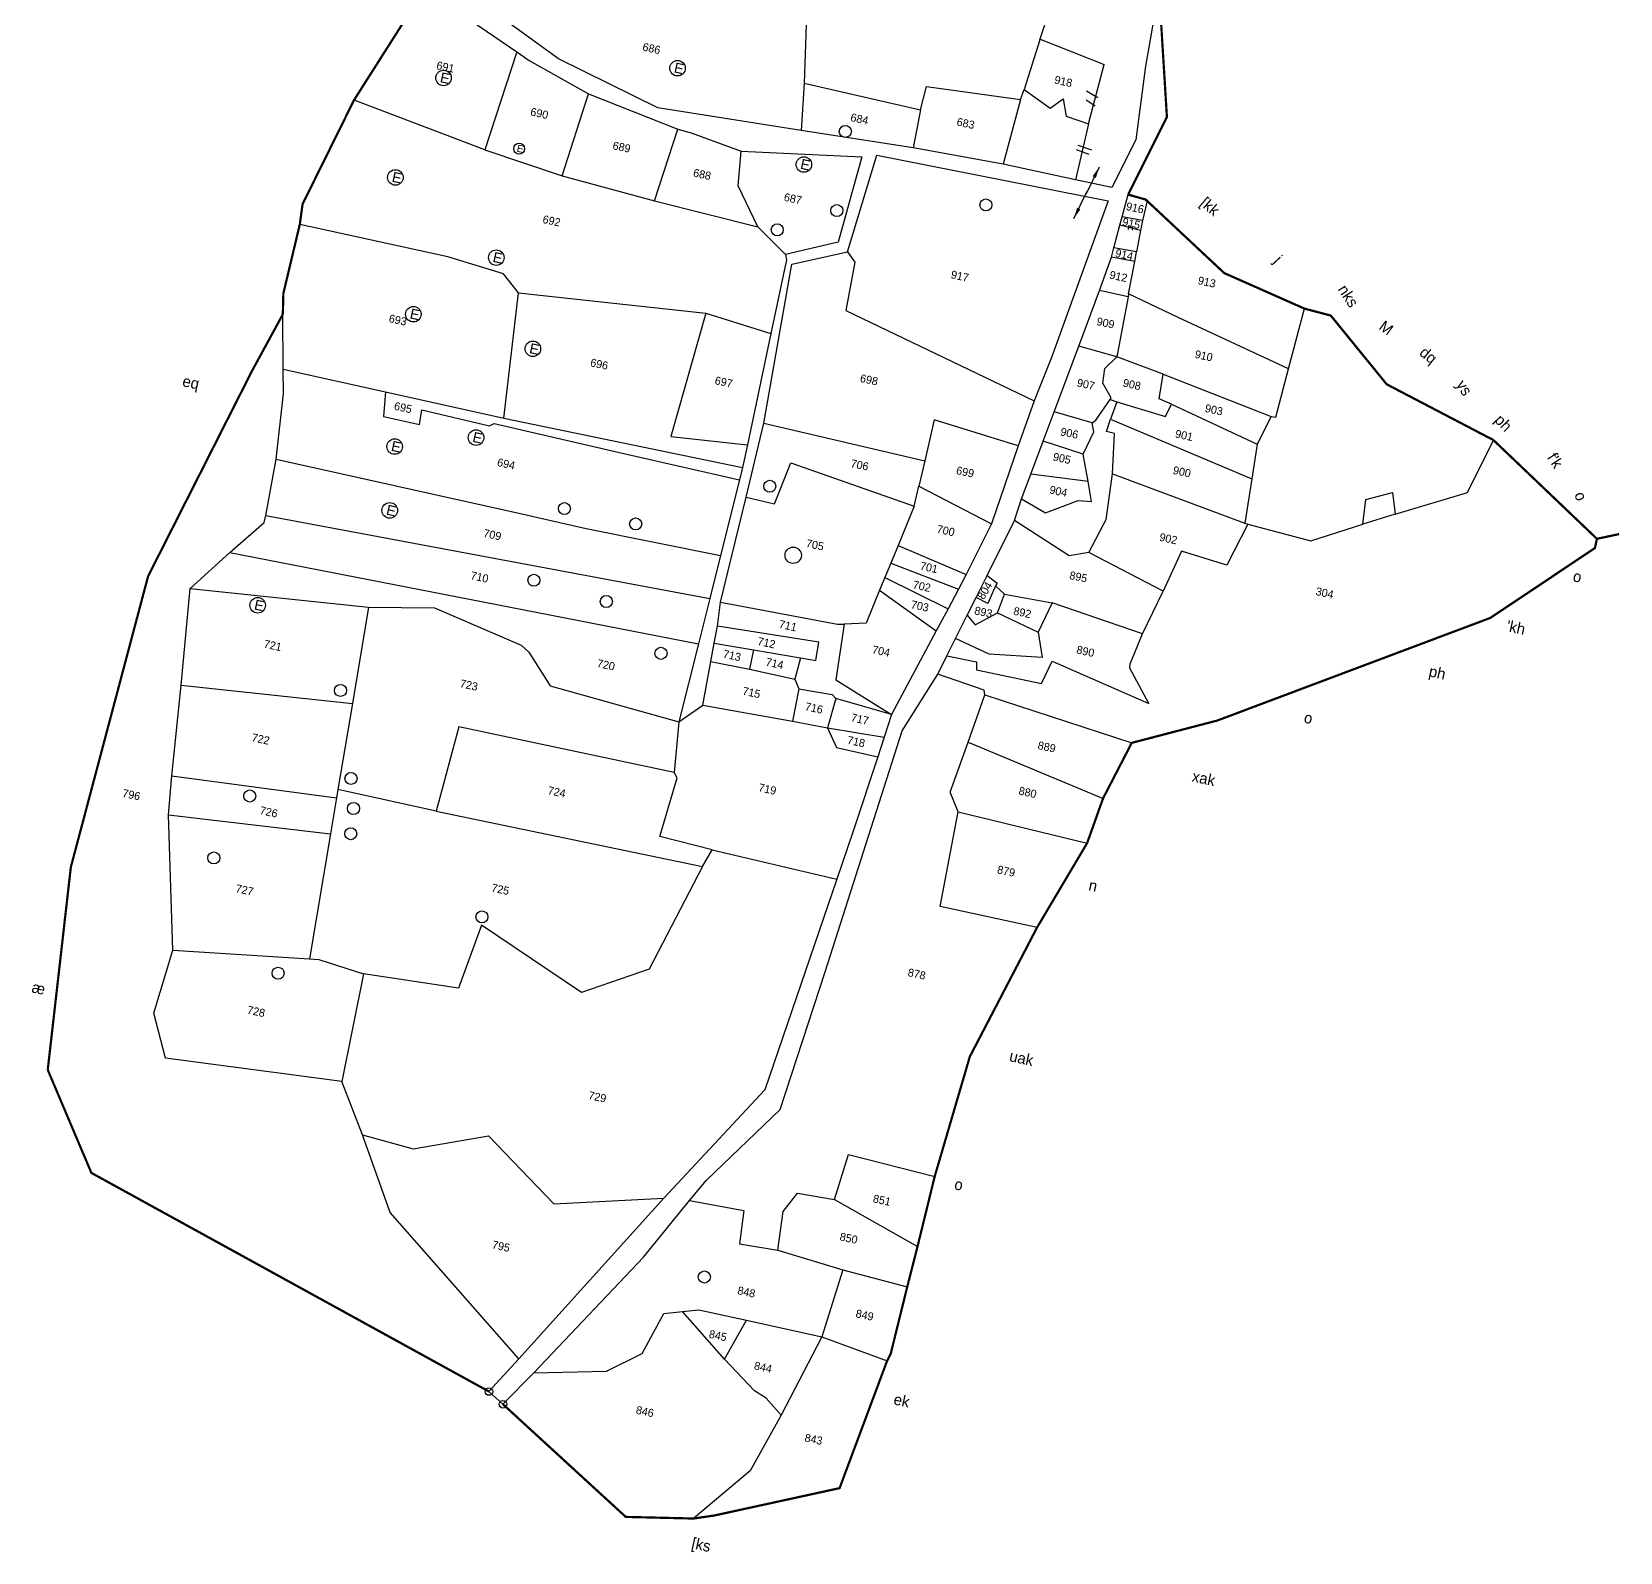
# Model space of a CAD drawing. Header units: metres. Extents: x 279520 to 281824, y 2032582 to 2036146.
# Drawn here: x 280721 to 281429, y 2032638 to 2033316 of the extents above; entities that cross this region are included whole.
import ezdxf
from ezdxf.enums import TextEntityAlignment as Align

# ---------------------------------------------------------------- set-up
doc = ezdxf.new("R2010")
doc.units = ezdxf.units.M
doc.header["$MEASUREMENT"] = 0
doc.linetypes.add('DIVIDE', pattern=[1.25, 0.5, -0.25, 0, -0.25, 0, -0.25])
for name, color, linetype in [('OFF', 1, 'Continuous'), ('OTHERS', 1, 'Continuous'), ('POLY_PARCEL', 6, 'Continuous'), ('POLY_ROAD', 30, 'Continuous'), ('SYM_ARROW', 1, 'Continuous'), ('SYM_STONE', 1, 'Continuous'), ('SYM_WELL', 1, 'Continuous'), ('TEXT_MAPOUT', 7, 'Continuous'), ('TEXT_PARCEL', 7, 'Continuous'), ('V_BOUND_LINE', 7, 'Continuous'), ('V_DIVIDE_LINE', 7, 'DIVIDE')]:
    doc.layers.add(name, color=color, linetype=linetype)
doc.styles.get("Standard").update_dxf_attribs({"font": 'arial.ttf'})
doc.styles.add('TEXT_MAP', font='')
doc.styles.get('TEXT_MAP').set_extended_font_data('Kruti Dev 050')
doc.dimstyles.get("Standard").update_dxf_attribs({"dimtxt": 0.18, "dimasz": 0.18, "dimexe": 0.18, "dimexo": 0.0625, "dimgap": 0.09, "dimtad": 0, "dimtih": 1, "dimtoh": 1, "dimdec": 4, "dimzin": 0, "dimdsep": 46, "dimtxsty": 'Standard', "dimcen": 0.09, "dimadec": 0, "dimazin": 0, "dimtfac": 1, "dimtdec": 4, "dimtofl": 0, "dimtmove": 0, "dimatfit": 3, "dimfxl": 0, "dimtolj": 1, "dimtzin": 0, "dimarcsym": 0})

# ---------------------------------------------------------------- blocks, each defined once
blk = doc.blocks.new('PUMPWELL')
blk.add_circle((0, 0), 1.23)
blk.add_text('E', height=1.6).set_placement((-0.51, -0.77))
blk = doc.blocks.new('PAKKAWELL')
blk.add_circle((0, 0), 1.81)
blk = doc.blocks.new('STONE')
blk.add_circle((0, 0), 0.851)
blk = doc.blocks.new('TEXTDOUBLEARROW')
for points in [[(-6.63, 0.01), (0.2, 0.01)], [(6.25, 0.01), (-0.58, 0.01)]]:
    blk.add_leader(points, dimstyle='Standard', override={"dimtxt": 2.5, "dimasz": 2.5, "dimexe": 1.25, "dimexo": 0.625, "dimgap": 0.625, "dimtad": 1, "dimtih": 0, "dimtoh": 0, "dimzin": 8, "dimcen": 2.5, "dimtofl": 1})
blk = doc.blocks.new('FGHGXN')
at = {"layer": 'OFF'}
for points in [[(281170.89, 2034397.35), (281166.88, 2034407.23), (281166.88, 2034407.23)], [(281170.89, 2034397.35), (281174.92, 2034388.18)], [(281189.27, 2034387.88), (281185.82, 2034386.47)], [(281219.21, 2034158.08), (281222.49, 2034157.76)]]:
    blk.add_lwpolyline(points, dxfattribs=at)
at = {"layer": 'OTHERS'}
for points in [[(281167.17, 2034401.71), (281169.44, 2034402)], [(281168.05, 2034400.46), (281169.94, 2034400.58)], [(281171.64, 2034393.26), (281173.99, 2034394.03)], [(281171.86, 2034392.46), (281174.08, 2034393.17)], [(281187.06, 2034387.4), (281187.42, 2034386.7)], [(281187.74, 2034387.68), (281188.06, 2034387.06)]]:
    blk.add_lwpolyline(points, dxfattribs=at)
at = {"layer": 'POLY_PARCEL'}
for points in [[(281155.37, 2034404), (281150.3, 2034419.11)], [(281155.32, 2034404.15), (281166.88, 2034407.23)], [(281155.37, 2034404), (281158.35, 2034395.44)], [(281158.35, 2034395.44), (281163.92, 2034395.52), (281164.74, 2034398.19), (281166.98, 2034396.07), (281170.89, 2034397.35)], [(281146.02, 2034381.8), (281144.4, 2034385.66), (281158.91, 2034393.66)], [(281158.91, 2034393.66), (281158.35, 2034395.44)], [(281158.91, 2034393.66), (281163.19, 2034382.82)], [(281224.28, 2034383.98), (281220.24, 2034394.03)], [(281254.27, 2034374.78), (281262.13, 2034385.32), (281260.28, 2034395.35)], [(281187.08, 2034392.69), (281188.49, 2034389.46)], [(281188.49, 2034389.46), (281185.27, 2034387.86)], [(281188.49, 2034389.46), (281189.27, 2034387.88)], [(281189.27, 2034387.88), (281190.94, 2034384.48)], [(281190.94, 2034384.48), (281187.34, 2034382.71)], [(281191.69, 2034382.93), (281187.98, 2034381.11)], [(281191.69, 2034382.93), (281190.94, 2034384.48)], [(281194.17, 2034377.81), (281191.69, 2034382.93)], [(281224.28, 2034383.98), (281203.56, 2034379.68), (281194.17, 2034377.81)], [(281226.84, 2034375.52), (281227.57, 2034375.9), (281224.28, 2034383.98)], [(281121.18, 2034381.84), (281127.01, 2034373.44)], [(281127.01, 2034373.44), (281146.02, 2034381.8)], [(281146.02, 2034381.8), (281148.92, 2034375.73)], [(281194.41, 2034377.32), (281189.77, 2034375.24)], [(281194.17, 2034377.81), (281194.41, 2034377.32)], [(281194.41, 2034377.32), (281199.1, 2034367.78)], [(281250.82, 2034370.06), (281248.67, 2034373.79), (281251.68, 2034377.52), (281254.27, 2034374.78)], [(281207.37, 2034370.19), (281226.84, 2034375.52)], [(281226.84, 2034375.52), (281227.76, 2034370.21)], [(281254.27, 2034374.78), (281250.82, 2034370.06)], [(281127.01, 2034373.44), (281131.52, 2034366.53)], [(281207.37, 2034370.19), (281199.1, 2034367.78)], [(281211.64, 2034366.89), (281209.35, 2034366.32), (281207.37, 2034370.19)], [(281211.64, 2034366.89), (281227.76, 2034370.21)], [(281227.76, 2034370.21), (281230.61, 2034364.81)], [(281234.79, 2034358.06), (281245.3, 2034362.27), (281250.82, 2034370.06)], [(281199.1, 2034367.78), (281192.66, 2034365.32)], [(281202.59, 2034361.14), (281202.58, 2034361.47), (281199.88, 2034362.63), (281198.61, 2034364.92), (281199.1, 2034367.78)], [(281203.78, 2034361.53), (281212.1, 2034364.55), (281211.64, 2034366.89)], [(281204.69, 2034358.43), (281230.61, 2034364.81)], [(281230.61, 2034364.81), (281234.23, 2034357.9)], [(281202.59, 2034361.14), (281203.78, 2034361.53)], [(281202.76, 2034356.75), (281202.59, 2034361.14)], [(281203.78, 2034361.53), (281204.69, 2034358.43)], [(281210.64, 2034351.01), (281206.76, 2034356.85), (281205.42, 2034356.32), (281204.69, 2034358.43)], [(281210.64, 2034351.01), (281234.23, 2034357.9)], [(281234.79, 2034358.06), (281236.14, 2034350.16), (281228.34, 2034347.42), (281229.96, 2034339.93)], [(281234.23, 2034357.9), (281234.79, 2034358.06)], [(281135.49, 2034348.56), (281128.49, 2034352.27), (281125.31, 2034357.4)], [(281202.54, 2034356.02), (281196.07, 2034353.59)], [(281202.54, 2034356.02), (281202.76, 2034356.75)], [(281204.52, 2034350.66), (281203.69, 2034354.95), (281202.54, 2034356.02)], [(281118.39, 2034341.43), (281114.16, 2034353.89)], [(281150.61, 2034354.41), (281152.69, 2034353.71), (281156.48, 2034346.08), (281192.12, 2034353.06)], [(281102.86, 2034335.34), (281098, 2034349.52)], [(281204.52, 2034350.66), (281197.59, 2034348.33)], [(281208.06, 2034347.37), (281204.52, 2034350.66)], [(281215.58, 2034337.57), (281214.68, 2034342.99), (281214.53, 2034343.97), (281210.64, 2034351.01)], [(281083.62, 2034347.92), (281089.39, 2034330.87)], [(281118.39, 2034341.43), (281135.49, 2034348.56)], [(281135.49, 2034348.56), (281142.21, 2034347.59)], [(281208.06, 2034347.37), (281199.29, 2034342.48)], [(281200.58, 2034338.05), (281205.36, 2034338.6), (281208.67, 2034343.73), (281210.61, 2034344.92), (281208.06, 2034347.37)], [(281194.59, 2034345.11), (281180.16, 2034340.01), (281183.12, 2034333.29)], [(281102.86, 2034335.34), (281118.39, 2034341.43)], [(281229.96, 2034339.93), (281215.58, 2034337.57)], [(281231.48, 2034331.79), (281229.96, 2034339.93)], [(281215.58, 2034337.57), (281213.19, 2034335.05), (281201.84, 2034334.31)], [(281089.39, 2034330.87), (281102.86, 2034335.34)], [(281137.24, 2034331.12), (281148.41, 2034335.07)], [(281156.77, 2034321.78), (281183.12, 2034333.29)], [(281183.12, 2034333.29), (281184.94, 2034329.17)], [(281089.39, 2034330.87), (281065.97, 2034324.24)], [(281108.96, 2034314.43), (281137.24, 2034331.12)], [(281137.24, 2034331.12), (281145.17, 2034310.26), (281156.7, 2034317.08)], [(281184.94, 2034329.17), (281198.98, 2034331.45)], [(281206.52, 2034308.38), (281211.28, 2034310.64), (281212.1, 2034309.51), (281222.55, 2034314.36), (281221.75, 2034318.59), (281239.63, 2034322.7), (281233.29, 2034325.68), (281232.92, 2034326.34), (281231.48, 2034331.79)], [(281231.48, 2034331.79), (281215.68, 2034326.75)], [(281186.39, 2034325.85), (281184.94, 2034329.17)], [(281161.97, 2034309.64), (281166.61, 2034311.66), (281164.68, 2034319.07), (281186.39, 2034325.85)], [(281186.39, 2034325.85), (281188.21, 2034318.69)], [(281208.12, 2034322.98), (281215.68, 2034326.75)], [(281215.68, 2034326.75), (281216.8, 2034321.16)], [(281188.21, 2034318.69), (281200.74, 2034321.77)], [(281203.75, 2034323.75), (281205.96, 2034323.72), (281205.98, 2034323.2)], [(281205.98, 2034323.2), (281206.78, 2034319.95), (281204.51, 2034319.55)], [(281208.12, 2034322.98), (281205.98, 2034323.2)], [(281209.11, 2034319.66), (281208.12, 2034322.98)], [(281189.02, 2034315.49), (281201.18, 2034318.87)], [(281205.11, 2034316.19), (281207.25, 2034315.64), (281209.11, 2034319.66)], [(281216.8, 2034321.16), (281219.95, 2034318.07), (281212.22, 2034313.03), (281205.92, 2034311.71)], [(281209.11, 2034319.66), (281216.8, 2034321.16)], [(281188.21, 2034318.69), (281189.02, 2034315.49)], [(281108.96, 2034314.43), (281104.91, 2034315.57), (281095.35, 2034312.12), (281071.35, 2034301.24)], [(281119.99, 2034295.44), (281108.96, 2034314.43)], [(281119.99, 2034295.44), (281158.39, 2034313.39)], [(281189.02, 2034315.49), (281189.68, 2034312.85)], [(281189.68, 2034312.85), (281201.76, 2034315.08)], [(281215.85, 2034306.91), (281241.35, 2034315.47)], [(281100.73, 2034286.8), (281103.02, 2034283.13), (281108.87, 2034285.81), (281107.66, 2034288.1), (281118.77, 2034292.87), (281119.17, 2034293.67), (281141.1, 2034303.31), (281159.24, 2034311.37)], [(281189.68, 2034312.85), (281190.27, 2034310.5)], [(281190.27, 2034310.5), (281202.41, 2034310.76)], [(281190.27, 2034310.5), (281191.84, 2034304.54), (281188.88, 2034302.11)], [(281215.85, 2034306.91), (281215.29, 2034307.48), (281207.15, 2034304.87)], [(281218.47, 2034298.55), (281215.85, 2034306.91)], [(281218.47, 2034298.55), (281243.13, 2034304.73)], [(281169.37, 2034292.3), (281187.95, 2034301.41), (281188.88, 2034302.11)], [(281188.88, 2034302.11), (281193.52, 2034293.48), (281204.91, 2034294.42)], [(281092.46, 2034266.03), (281131.95, 2034283.72), (281142.92, 2034288.61), (281164.51, 2034298.84)], [(281186.32, 2034292.86), (281188.7, 2034294.07), (281187.24, 2034296.94), (281171.4, 2034288.64)], [(281224.3, 2034287.79), (281221.17, 2034289.68), (281218.47, 2034298.55)], [(281224.3, 2034287.79), (281245.56, 2034296.84)], [(281100.73, 2034286.8), (281119.99, 2034295.44)], [(281204.91, 2034294.42), (281195.48, 2034290.88)], [(281096.88, 2034257.1), (281167.5, 2034291.71)], [(281178.91, 2034289.09), (281186.32, 2034292.86)], [(281186.32, 2034292.86), (281187.72, 2034289.33)], [(281172.73, 2034285.94), (281178.91, 2034289.09)], [(281178.91, 2034289.09), (281180.35, 2034285.96)], [(281180.35, 2034285.96), (281187.72, 2034289.33)], [(281187.72, 2034289.33), (281189.31, 2034288.37)], [(281189.31, 2034288.37), (281194.53, 2034291.06), (281195.48, 2034290.88)], [(281195.48, 2034290.88), (281197.37, 2034285.91)], [(281197.37, 2034285.91), (281206.22, 2034290.49)], [(281084.11, 2034279.34), (281078.34, 2034286.94)], [(281084.11, 2034279.34), (281100.73, 2034286.8)], [(281174.15, 2034283.04), (281180.35, 2034285.96)], [(281189.31, 2034288.37), (281191.75, 2034283.19)], [(281191.75, 2034283.19), (281197.37, 2034285.91)], [(281197.37, 2034285.91), (281200.65, 2034284.11), (281207.36, 2034287.09)], [(281247.36, 2034279.86), (281231.66, 2034272.69), (281224.3, 2034287.79)], [(281095.75, 2034248.19), (281132.08, 2034265.7), (281170.62, 2034284.18)], [(281177.59, 2034276.07), (281191.75, 2034283.19)], [(281092.46, 2034266.03), (281086.67, 2034275.96), (281084.11, 2034279.34)], [(281120.78, 2034255), (281130.06, 2034261.77), (281146, 2034265.58), (281147.82, 2034265.41), (281154.32, 2034262.91), (281175.97, 2034271.26)], [(281175.97, 2034271.26), (281180.61, 2034263.72)], [(281096.88, 2034257.1), (281092.46, 2034266.03)], [(281180.61, 2034263.72), (281145.83, 2034247.7), (281151.42, 2034233.57)], [(281193.96, 2034256.88), (281185.26, 2034253.28), (281181.56, 2034263.28), (281180.61, 2034263.72)], [(281193.96, 2034256.88), (281214.4, 2034265.77)], [(281095.75, 2034248.19), (281097.39, 2034255.97), (281096.88, 2034257.1)], [(281194.35, 2034253.57), (281193.96, 2034256.88)], [(281093.96, 2034239.05), (281120.78, 2034255)], [(281120.78, 2034255), (281128.53, 2034239.89)], [(281151.42, 2034233.57), (281194.35, 2034253.57)], [(281194.35, 2034253.57), (281197.59, 2034233.68), (281190.59, 2034223.38), (281169.62, 2034222.39), (281172.98, 2034211.22), (281158.24, 2034203.32)], [(281093.96, 2034239.05), (281095.75, 2034248.19)], [(281102.78, 2034224.61), (281093.96, 2034239.05)], [(281102.78, 2034224.61), (281128.53, 2034239.89)], [(281128.53, 2034239.89), (281135.46, 2034226.38)], [(281151.42, 2034233.57), (281135.46, 2034226.38)], [(281247.43, 2034220.82), (281244.72, 2034228.56), (281258.99, 2034234.48)], [(281110.88, 2034210.96), (281136.14, 2034225.07)], [(281135.46, 2034226.38), (281136.14, 2034225.07)], [(281136.14, 2034225.07), (281139.05, 2034219.4)], [(281110.88, 2034210.96), (281102.78, 2034224.61)], [(281247.43, 2034220.82), (281263.9, 2034222.89)], [(281114.48, 2034205.23), (281139.05, 2034219.4)], [(281139.05, 2034219.4), (281149.14, 2034199.79)], [(281244.77, 2034207.84), (281241.51, 2034213.82), (281241.62, 2034217.86), (281247.43, 2034220.82)], [(281255.9, 2034211.88), (281266.66, 2034216.19)], [(281244.77, 2034207.84), (281255.9, 2034211.88)], [(281255.9, 2034211.88), (281259.96, 2034200.34)], [(281114.48, 2034205.23), (281110.88, 2034210.96)], [(281227.29, 2034205.58), (281235.93, 2034209.84), (281238.79, 2034204.74), (281244.77, 2034207.84)], [(281129.17, 2034186.79), (281114.48, 2034205.23)], [(281149.14, 2034199.79), (281150.49, 2034200.65), (281158.24, 2034203.32)], [(281158.24, 2034203.32), (281166.4, 2034186.02)], [(281174.82, 2034180.74), (281183.4, 2034184.05), (281192.56, 2034193.71), (281208.73, 2034191.02), (281223.46, 2034203.27)], [(281259.96, 2034200.34), (281271.55, 2034203.78)], [(281247.69, 2034194.82), (281259.96, 2034200.34)], [(281259.96, 2034200.34), (281262.43, 2034185.19)], [(281129.17, 2034186.79), (281149.14, 2034199.79)], [(281237.85, 2034189.38), (281239.98, 2034191.35), (281247.69, 2034194.82)], [(281248.66, 2034187.11), (281247.69, 2034194.82)], [(281223.49, 2034165.35), (281233.51, 2034173.16), (281236.64, 2034179.34), (281235.47, 2034187.18), (281237.85, 2034189.38)], [(281248.66, 2034187.11), (281237.85, 2034189.38)], [(281166.4, 2034186.02), (281139.41, 2034170.93), (281133.1, 2034176.02), (281129.17, 2034186.79)], [(281262.43, 2034185.19), (281258.59, 2034186), (281256.19, 2034185.8), (281248.66, 2034187.11)], [(281174.82, 2034180.74), (281166.4, 2034186.02)], [(281262.43, 2034185.19), (281263.9, 2034174.23), (281260.97, 2034161.65)], [(281219.96, 2034165.74), (281186.81, 2034172.78), (281174.82, 2034180.74)]]:
    blk.add_lwpolyline(points, dxfattribs=at)
at = {"layer": 'POLY_ROAD'}
for points in [[(281135.61, 2034458.01), (281146.74, 2034438.49), (281156.44, 2034428.37), (281169.18, 2034418.53), (281172.83, 2034411.31), (281179.14, 2034400.03), (281180.77, 2034390.86), (281174.92, 2034388.18)], [(281185.27, 2034387.86), (281183.77, 2034391.59)], [(281150.61, 2034354.41), (281144.66, 2034370.95), (281181.64, 2034388.65), (281190.05, 2034360.88), (281192.12, 2034353.06)], [(281174.92, 2034388.18), (281163.19, 2034382.82)], [(281185.82, 2034386.47), (281185.27, 2034387.86)], [(281187.34, 2034382.71), (281185.82, 2034386.47)], [(281163.19, 2034382.82), (281148.92, 2034375.73)], [(281187.98, 2034381.11), (281187.34, 2034382.71)], [(281189.77, 2034375.24), (281187.98, 2034381.11)], [(281148.92, 2034375.73), (281131.52, 2034366.53)], [(281192.66, 2034365.32), (281189.77, 2034375.24)], [(281125.31, 2034357.4), (281142.69, 2034369.16), (281148.26, 2034354.79), (281142.21, 2034347.59)], [(281131.52, 2034366.53), (281109.13, 2034354.78), (281090.19, 2034351.26), (281063.66, 2034350.93), (281062.3, 2034351.13)], [(281196.07, 2034353.59), (281192.66, 2034365.32)], [(281114.16, 2034353.89), (281116.42, 2034354.75), (281125.31, 2034357.4)], [(281098, 2034349.52), (281114.16, 2034353.89)], [(281156.77, 2034321.78), (281144.12, 2034346.93), (281150.61, 2034354.41)], [(281192.12, 2034353.06), (281194.59, 2034345.11)], [(281197.59, 2034348.33), (281196.07, 2034353.59)], [(281083.62, 2034347.92), (281086.31, 2034347.98), (281098, 2034349.52)], [(281064.25, 2034347.14), (281083.62, 2034347.92)], [(281142.21, 2034347.59), (281142.94, 2034346.95), (281148.41, 2034335.07)], [(281199.29, 2034342.48), (281197.59, 2034348.33)], [(281194.59, 2034345.11), (281198.98, 2034331.45)], [(281200.58, 2034338.05), (281199.29, 2034342.48)], [(281201.84, 2034334.31), (281200.58, 2034338.05)], [(281148.41, 2034335.07), (281156.7, 2034317.08)], [(281203.75, 2034323.75), (281201.84, 2034334.31)], [(281198.98, 2034331.45), (281200.74, 2034321.77)], [(281161.97, 2034309.64), (281156.77, 2034321.78)], [(281200.74, 2034321.77), (281201.18, 2034318.87)], [(281204.51, 2034319.55), (281203.75, 2034323.75)], [(281201.18, 2034318.87), (281201.76, 2034315.08)], [(281205.11, 2034316.19), (281204.51, 2034319.55)], [(281156.7, 2034317.08), (281158.39, 2034313.39)], [(281205.92, 2034311.71), (281205.11, 2034316.19)], [(281158.39, 2034313.39), (281159.24, 2034311.37)], [(281201.76, 2034315.08), (281202.41, 2034310.76)], [(281159.24, 2034311.37), (281164.51, 2034298.84)], [(281202.41, 2034310.76), (281204.91, 2034294.42)], [(281206.52, 2034308.38), (281205.92, 2034311.71)], [(281169.37, 2034292.3), (281161.97, 2034309.64)], [(281207.15, 2034304.87), (281206.52, 2034308.38)], [(281227.29, 2034205.58), (281227.56, 2034210.22), (281230.44, 2034227.73), (281222.45, 2034251.61), (281208.09, 2034293.28), (281207.15, 2034304.87)], [(281164.51, 2034298.84), (281167.5, 2034291.71)], [(281204.91, 2034294.42), (281206.22, 2034290.49)], [(281167.5, 2034291.71), (281170.62, 2034284.18)], [(281171.4, 2034288.64), (281169.37, 2034292.3)], [(281172.73, 2034285.94), (281171.4, 2034288.64)], [(281206.22, 2034290.49), (281207.36, 2034287.09)], [(281174.15, 2034283.04), (281172.73, 2034285.94)], [(281207.36, 2034287.09), (281211.69, 2034274.16), (281214.4, 2034265.77)], [(281170.62, 2034284.18), (281175.97, 2034271.26)], [(281177.59, 2034276.07), (281174.15, 2034283.04)], [(281175.97, 2034271.26), (281177.59, 2034276.07)], [(281214.4, 2034265.77), (281226.28, 2034228.89), (281223.46, 2034203.27)], [(281223.49, 2034165.35), (281223.49, 2034165.35), (281226.77, 2034192.89), (281227.29, 2034205.58)], [(281223.46, 2034203.27), (281219.96, 2034165.74)], [(281219.96, 2034165.74), (281219.21, 2034158.08)], [(281222.49, 2034157.76), (281223.49, 2034165.35)]]:
    blk.add_lwpolyline(points, dxfattribs=at)
at = {"layer": 'V_BOUND_LINE', "const_width": 0.387}
for points in [[(281183.77, 2034391.59), (281181.11, 2034406.46), (281170.2, 2034419.35), (281164.56, 2034425.62)], [(281220.24, 2034394.03), (281205.36, 2034390.64), (281187.08, 2034392.69)], [(281260.28, 2034395.35), (281239.59, 2034392.03), (281224.64, 2034395.8), (281220.24, 2034394.03)], [(281241.35, 2034315.47), (281250.97, 2034327.5), (281278.36, 2034370.21), (281285.68, 2034390.84), (281285, 2034392.34), (281260.28, 2034395.35)], [(281187.08, 2034392.69), (281186.74, 2034392.73), (281183.77, 2034391.59)], [(281065.97, 2034324.24), (281064.25, 2034347.14)], [(281071.35, 2034301.24), (281069.62, 2034304.37), (281065.97, 2034324.24)], [(281243.13, 2034304.73), (281241.35, 2034315.47)], [(281245.56, 2034296.84), (281243.13, 2034304.73)], [(281078.34, 2034286.94), (281076.24, 2034289.9), (281071.35, 2034301.24)], [(281247.36, 2034279.86), (281245.56, 2034296.84)], [(281106.3, 2034187.76), (281086.8, 2034236.39), (281079.92, 2034275.89), (281078.34, 2034286.94)], [(281258.99, 2034234.48), (281251.42, 2034254.85), (281247.36, 2034279.86)], [(281263.9, 2034222.89), (281258.99, 2034234.48)], [(281266.66, 2034216.19), (281263.9, 2034222.89)], [(281271.55, 2034203.78), (281271.32, 2034205.14), (281266.66, 2034216.19)], [(281260.97, 2034161.65), (281263.59, 2034164.28), (281278.17, 2034181.08), (281271.55, 2034203.78)], [(281124.18, 2034157.06), (281106.3, 2034187.76)], [(281222.49, 2034157.76), (281251.34, 2034154.82), (281260.97, 2034161.65)], [(281124.18, 2034157.06), (281141, 2034147.22), (281219.21, 2034158.08)]]:
    blk.add_lwpolyline(points, dxfattribs=at)
at = {"layer": 'V_DIVIDE_LINE', "ltscale": 10, "const_width": 0.387, "flags": 128}
blk.add_lwpolyline([(281285, 2034392.34), (281287.6, 2034395.31)], dxfattribs=at)
at = {"layer": 'SYM_ARROW', "xscale": 0.7737313150693067, "yscale": 0.7737313150693067, "zscale": 0.7737313150693067, "rotation": 100.530999711114}
blk.add_blockref('TEXTDOUBLEARROW', (281177.77, 2034387.66), dxfattribs=at)
at = {"layer": 'SYM_STONE', "xscale": 0.7737313150693067, "yscale": 0.7737313150693067, "zscale": 0.7737313150693067, "rotation": 24.57418560877249}
for p in [(281219.21, 2034158.08), (281222.49, 2034157.76)]:
    blk.add_blockref('STONE', p, dxfattribs=at)
at = {"layer": 'SYM_WELL', "rotation": 24.57418560877249}
for name, p, xscale, yscale, zscale in [('PAKKAWELL', (281165.02, 2034375.35), 0.5788678775762484, 0.5788678775762484, 0.5788678775762484), ('PAKKAWELL', (281137.76, 2034370.98), 0.5788678775762484, 0.5788678775762484, 0.5788678775762484), ('PUMPWELL', (281107.77, 2034362.35), 1.100162733200751, 1.100162733200751, 1.100162733200751), ('PUMPWELL', (281135.42, 2034362.05), 1.100162733200751, 1.100162733200751, 1.100162733200751), ('PAKKAWELL', (281144.81, 2034359.05), 0.5788678775762484, 0.5788678775762484, 0.5788678775762484), ('PAKKAWELL', (281138.51, 2034350.18), 0.5788678775762484, 0.5788678775762484, 0.5788678775762484), ('PUMPWELL', (281076.15, 2034336.64), 1.100162733200751, 1.100162733200751, 1.100162733200751), ('PUMPWELL', (281094.06, 2034334.65), 0.7737313150693067, 0.7737313150693067, 0.7737313150693067), ('PUMPWELL', (281079.8, 2034317.75), 1.100162733200751, 1.100162733200751, 1.100162733200751), ('PUMPWELL', (281102.21, 2034317.06), 1.100162733200751, 1.100162733200751, 1.100162733200751), ('PAKKAWELL', (281164.15, 2034313.61), 0.5788678775762484, 0.5788678775762484, 0.5788678775762484), ('PUMPWELL', (281116.8, 2034308.14), 1.100162733200751, 1.100162733200751, 1.100162733200751), ('PAKKAWELL', (281174.6, 2034306.42), 0.7851211113800878, 0.7851211113800878, 0.7851211113800878), ('PUMPWELL', (281096.53, 2034300.54), 1.100162733200751, 1.100162733200751, 1.100162733200751), ('PAKKAWELL', (281149.37, 2034294.4), 0.5788678775762484, 0.5788678775762484, 0.5788678775762484), ('PUMPWELL', (281118.12, 2034289.84), 1.100162733200751, 1.100162733200751, 1.100162733200751), ('PAKKAWELL', (281137.83, 2034289.12), 0.5788678775762484, 0.5788678775762484, 0.5788678775762484), ('PUMPWELL', (281107.7, 2034280.13), 1.100162733200751, 1.100162733200751, 1.100162733200751), ('PAKKAWELL', (281153.35, 2034280.53), 0.5788678775762484, 0.5788678775762484, 0.5788678775762484), ('PAKKAWELL', (281166.37, 2034278.98), 0.5788678775762484, 0.5788678775762484, 0.5788678775762484), ('PAKKAWELL', (281141.04, 2034275.95), 0.5788678775762484, 0.5788678775762484, 0.5788678775762484), ('PUMPWELL', (281113.66, 2034270.7), 1.100162733200751, 1.100162733200751, 1.100162733200751), ('PUMPWELL', (281105.11, 2034243.73), 1.100162733200751, 1.100162733200751, 1.100162733200751), ('PAKKAWELL', (281125.53, 2034240.46), 0.5788678775762484, 0.5788678775762484, 0.5788678775762484), ('PAKKAWELL', (281136.15, 2034229.27), 0.5788678775762484, 0.5788678775762484, 0.5788678775762484), ('PAKKAWELL', (281139.63, 2034225.33), 0.5788678775762484, 0.5788678775762484, 0.5788678775762484), ('PAKKAWELL', (281168.83, 2034223.58), 0.5788678775762484, 0.5788678775762484, 0.5788678775762484), ('PAKKAWELL', (281141.86, 2034221.53), 0.5788678775762484, 0.5788678775762484, 0.5788678775762484), ('PAKKAWELL', (281123.85, 2034216.28), 0.5788678775762484, 0.5788678775762484, 0.5788678775762484), ('PAKKAWELL', (281125.29, 2034203.9), 0.5788678775762484, 0.5788678775762484, 0.5788678775762484), ('PAKKAWELL', (281237.33, 2034196.47), 0.5788678775762484, 0.5788678775762484, 0.5788678775762484), ('PAKKAWELL', (281146.26, 2034194.51), 0.5788678775762484, 0.5788678775762484, 0.5788678775762484)]:
    blk.add_blockref(name, p, dxfattribs=dict(at, xscale=xscale, yscale=yscale, zscale=zscale))
at = {"layer": 'TEXT_MAPOUT', "style": 'TEXT_MAP'}
for s, height, rotation, p in [('[kk', 1.934, 356.6891, (281194.72, 2034397.59)), ('j', 1.93, 349.596, (281210.98, 2034397.28)), ('nks', 1.934, 339.589, (281222.82, 2034400.16)), ('M', 1.93, 0.1414, (281232.58, 2034398.89)), ('dq', 1.934, 358.0209, (281240.91, 2034399.51)), ('ys', 1.934, 339.589, (281249.22, 2034399.16)), ('ph', 1.934, 350.8979, (281258.32, 2034398.07)), ("f'k", 1.934, 339.589, (281269.51, 2034398.46)), ('o', 1.93, 328.2776, (281277.19, 2034396.17)), ('o', 1.93, 24.5742, (281285.95, 2034383.87)), ("'kh", 1.934, 24.5742, (281281.88, 2034369.99)), ('ph', 1.934, 24.5742, (281275.76, 2034355.59)), ('o', 1.93, 24.5742, (281263.14, 2034336.15)), ('xak', 1.934, 24.5742, (281253.65, 2034316.3)), ('n', 1.93, 24.5742, (281250.56, 2034290.36)), ('eq', 1.934, 24.5742, (281071.7, 2034266.41)), ('uak', 1.934, 24.5742, (281257.29, 2034258.27)), ('o', 1.93, 24.5742, (281262.95, 2034234.67)), ('ek', 1.934, 24.5742, (281276.88, 2034198.32)), ('æ', 1.93, 24.5742, (281113.77, 2034166.15)), ('[ks', 1.934, 24.5742, (281263.66, 2034157.23))]:
    blk.add_text(s, height=height, rotation=rotation, dxfattribs=at).set_placement(p)
at = {"layer": 'TEXT_PARCEL', "style": 'TEXT_MAP'}
for s, rotation, p in [('918', 24.5742, (281162.97, 2034400.65)), ('916', 24.5742, (281186.12, 2034390.47)), ('915', 24.5742, (281187.22, 2034387.91)), ('913', 24.5742, (281203.86, 2034387.59)), ('683', 24.5742, (281153.71, 2034384.64)), ('914', 24.5742, (281189.49, 2034382.81)), ('912', 24.5742, (281190.95, 2034379.18)), ('910', 24.5742, (281211.11, 2034376.99)), ('684', 24.5742, (281138.44, 2034374.21)), ('909', 24.5742, (281194, 2034371.35)), ('903', 24.5742, (281218.15, 2034370.5)), ('908', 24.5742, (281204.07, 2034365.5)), ('686', 24.5742, (281102.09, 2034362.4)), ('917', 24.5742, (281168.8, 2034362.72)), ('901', 24.5742, (281216.65, 2034363.83)), ('907', 24.5742, (281197.64, 2034360.73)), ('900', 24.5742, (281220.14, 2034358.52)), ('304', 24.5742, (281252.66, 2034356.48)), ('687', 24.5742, (281137.45, 2034356.15)), ('906', 24.5742, (281200.42, 2034352.2)), ('688', 24.5742, (281122.26, 2034350.1)), ('689', 24.5742, (281108.19, 2034345.53)), ('905', 24.5742, (281202, 2034347.91)), ('902', 24.5742, (281225.21, 2034347.78)), ('904', 24.5742, (281204.94, 2034342.95)), ('690', 24.5742, (281093.2, 2034341.68)), ('691', 24.5742, (281075.27, 2034338.38)), ('698', 24.5742, (281166.92, 2034338.8)), ('699', 24.5742, (281189.92, 2034335.94)), ('895', 24.5742, (281216.63, 2034333.09)), ('692', 24.5742, (281106.1, 2034327.95)), ('706', 24.5742, (281174.48, 2034325.94)), ('697', 24.5742, (281146.89, 2034323.37)), ('700', 24.5742, (281193.32, 2034325.74)), ('890', 24.5742, (281225.37, 2034323.43)), ('804', 96.1304, (281205.01, 2034321.42)), ('892', 24.5742, (281212.53, 2034322.28)), ('701', 24.5742, (281194.82, 2034318.85)), ('893', 24.5742, (281207.05, 2034318.28)), ('702', 24.5742, (281195.77, 2034315.48)), ('696', 24.5742, (281127.65, 2034312.92)), ('703', 24.5742, (281197.56, 2034312.52)), ('705', 24.5742, (281176.56, 2034310.14)), ('889', 24.5742, (281229.92, 2034306.06)), ('704', 24.5742, (281196.85, 2034302.19)), ('693', 24.5742, (281094.97, 2034298.11)), ('711', 24.5742, (281181.2, 2034296.05)), ('880', 24.5742, (281231.99, 2034297.73)), ('712', 24.5742, (281179.99, 2034291.45)), ('717', 24.5742, (281200.97, 2034290.5)), ('694', 24.5742, (281125.06, 2034289.31)), ('714', 24.5742, (281183.28, 2034289.4)), ('716', 24.5742, (281193.41, 2034287.27)), ('695', 24.5742, (281104.82, 2034286.44)), ('713', 24.5742, (281176.51, 2034286.07)), ('718', 24.5742, (281202.79, 2034286.97)), ('879', 24.5742, (281237.19, 2034284.51)), ('715', 24.5742, (281183.08, 2034282.92)), ('709', 24.5742, (281130.51, 2034277.99)), ('710', 24.5742, (281133.13, 2034270.75)), ('720', 24.5742, (281159.9, 2034271.65)), ('719', 24.5742, (281195.35, 2034271.11)), ('878', 24.5742, (281235.43, 2034260.86)), ('723', 24.5742, (281142.89, 2034254.57)), ('724', 24.5742, (281166.26, 2034248.81)), ('721', 24.5742, (281111.4, 2034239.7)), ('725', 24.5742, (281168.53, 2034229.34)), ('722', 24.5742, (281119.45, 2034225.38)), ('851', 24.5742, (281254.11, 2034225.67)), ('726', 24.5742, (281128.17, 2034216.04)), ('850', 24.5742, (281253.43, 2034216.9)), ('729', 24.5742, (281203.67, 2034210.47)), ('849', 24.5742, (281263.66, 2034207.84)), ('796', 24.5742, (281107.21, 2034204.15)), ('727', 24.5742, (281132.92, 2034202.65)), ('848', 24.5742, (281244.77, 2034198.76)), ('845', 24.5742, (281245.32, 2034189.71)), ('844', 24.5742, (281254.92, 2034189.99)), ('728', 24.5742, (281147.18, 2034186.89)), ('843', 24.5742, (281269.46, 2034185.2)), ('795', 24.5742, (281205.77, 2034179.61)), ('846', 24.5742, (281243.05, 2034171.52))]:
    blk.add_text(s, height=1.393, rotation=rotation, dxfattribs=at).set_placement(p, align=Align.MIDDLE)
blk = doc.blocks.new('gfdsf')
at = {"xscale": 2.561278418907322, "yscale": 2.561278418907322, "zscale": 2.561278418907322, "rotation": 323.2795103473056}
blk.add_blockref('FGHGXN', (-3411572.71, -1712799.19), dxfattribs=at)

msp = doc.modelspace()

# ---------------------------------------------------------------- block references
msp.add_blockref('gfdsf', (0, 0))

doc.saveas('drawing.dxf')
